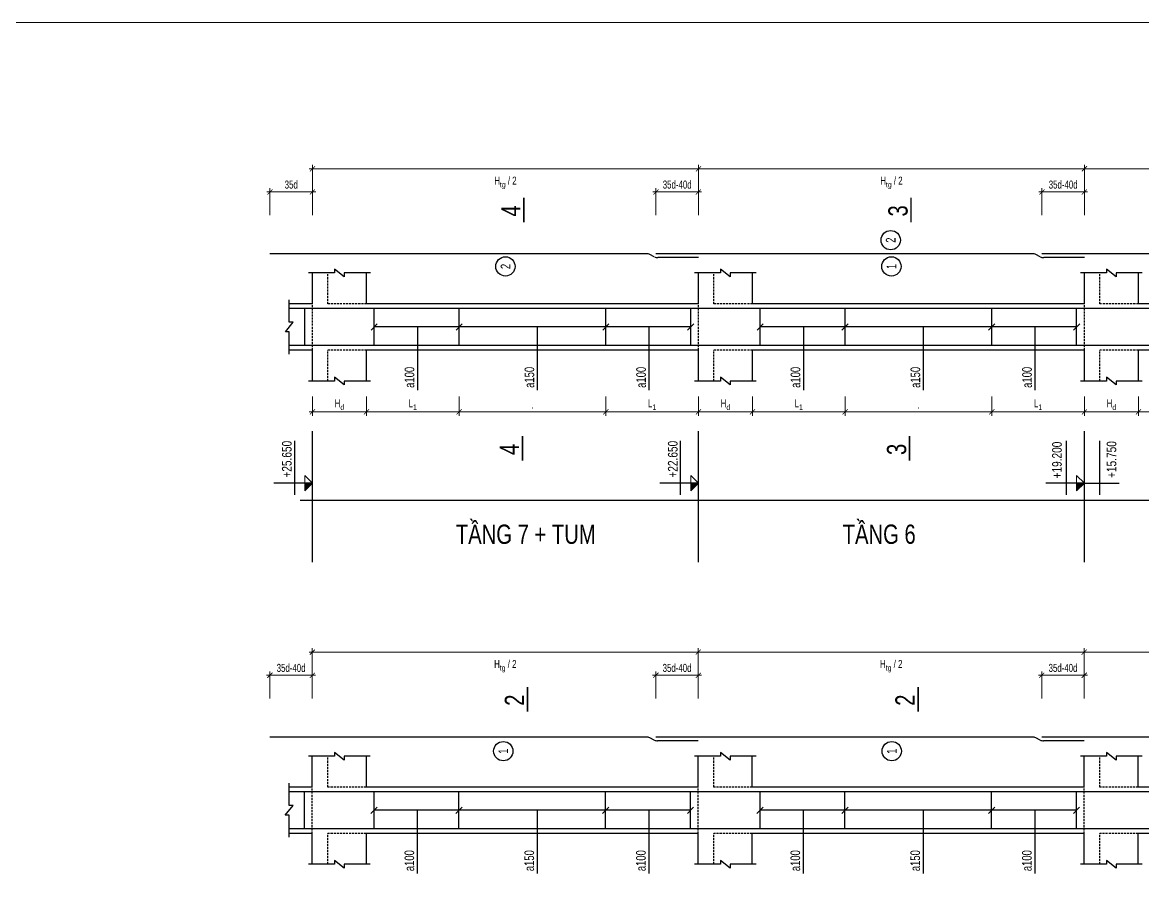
# Model space of a CAD drawing. Extents: x -165145 to 691808, y -202842 to 311040.
# Drawn here: x 648149 to 656856, y 178795 to 185438 of the extents above; entities that cross this region are included whole.
import ezdxf
from ezdxf.enums import TextEntityAlignment as Align

# ---------------------------------------------------------------- set-up
doc = ezdxf.new("R2010")
doc.units = 0
doc.header["$LTSCALE"] = 10
doc.header["$MEASUREMENT"] = 0
doc.linetypes.add('HIDDEN', pattern=[2.3807, 1.587, -0.7937])
doc.layers.get('0').update_dxf_attribs({"linetype": 'CONTINUOUS'})
doc.layers.get('Defpoints').update_dxf_attribs({"color": 5, "linetype": 'CONTINUOUS'})
for name, color, linetype in [('CHI', 1, 'CONTINUOUS'), ('HATCH', 179, 'CONTINUOUS'), ('KC_CHI', 1, 'CONTINUOUS'), ('KC_TEXT', 2, 'CONTINUOUS'), ('KCS_TEXT', 2, 'CONTINUOUS')]:
    doc.layers.add(name, color=color, linetype=linetype)
for name, color, linetype, lineweight in [('DIM', 8, 'CONTINUOUS', 13), ('GE_KC_NETKHUAT', 9, 'HIDDEN', 20), ('KHUNG', 9, 'CONTINUOUS', 13)]:
    doc.layers.add(name, color=color, linetype=linetype, lineweight=lineweight)
doc.styles.add('KC_BIGTEXT', font='arial.ttf', dxfattribs={"width": 0.7})
doc.styles.add('KC_SMTEXT', font='arial.ttf', dxfattribs={"width": 0.7})
doc.dimstyles.new('KC_DIM25', dxfattribs={"dimtxt": 62.5, "dimasz": 40, "dimexe": 30, "dimexo": 0, "dimgap": 25, "dimtad": 1, "dimdec": 0, "dimzin": 13, "dimdsep": 46, "dimtxsty": 'KC_SMTEXT', "dimblk": 'ARCHTICK', "dimcen": 0, "dimdle": 25, "dimclrd": 1, "dimclre": 1, "dimclrt": 2, "dimadec": 0, "dimazin": 0, "dimtfac": 1, "dimtdec": 0, "dimtix": 1, "dimtmove": 2, "dimatfit": 3, "dimfxl": 1, "dimtolj": 1, "dimtzin": 13, "dimarcsym": 0})

# ---------------------------------------------------------------- blocks, each defined once
blk = doc.blocks.new('_ArchTick')
at = {"color": 0, "linetype": 'ByBlock', "const_width": 0.15}
blk.add_lwpolyline([(-0.5, -0.5), (0.5, 0.5)], dxfattribs=at)
blk = doc.blocks.new('*D621')
at = {"layer": 'Defpoints', "color": 0, "transparency": 16777216}
for p in [(1429569.8, -214576.7), (1429989.8, -214576.7), (1429569.8, -214696.7)]:
    blk.add_point(p, dxfattribs=at)
at = {"layer": 'KC_CHI', "color": 1, "lineweight": -2, "transparency": 16777216}
for p, q in [((1429569.8, -214576.7), (1429569.8, -214726.7)), ((1429989.8, -214576.7), (1429989.8, -214726.7)), ((1430014.8, -214696.7), (1429544.8, -214696.7))]:
    blk.add_line(p, q, dxfattribs=at)
at = {"layer": 'KC_CHI', "color": 1, "lineweight": -2, "transparency": 16777216, "xscale": 40, "yscale": 40, "zscale": 40, "rotation": 180}
blk.add_blockref('_ArchTick', (1429569.8, -214696.7), dxfattribs=at)
at = {"layer": 'KC_CHI', "color": 1, "lineweight": -2, "transparency": 16777216, "xscale": 40, "yscale": 40, "zscale": 40}
blk.add_blockref('_ArchTick', (1429989.8, -214696.7), dxfattribs=at)
at = {"layer": 'KC_CHI', "color": 2, "transparency": 16777216, "insert": (1429779.8, -214640.4), "char_height": 62.5, "attachment_point": 5, "style": 'KC_SMTEXT'}
blk.add_mtext('\\A1;H{\\H0.7x;\\S^ d;}', dxfattribs=at)
blk = doc.blocks.new('*D622')
at = {"layer": 'Defpoints', "color": 0, "transparency": 16777216}
for p in [(1429989.8, -214576.7), (1430709.8, -214576.7), (1430709.8, -214696.7)]:
    blk.add_point(p, dxfattribs=at)
at = {"layer": 'KC_CHI', "color": 1, "lineweight": -2, "transparency": 16777216}
for p, q in [((1429989.8, -214576.7), (1429989.8, -214726.7)), ((1430709.8, -214576.7), (1430709.8, -214726.7)), ((1429964.8, -214696.7), (1430734.8, -214696.7))]:
    blk.add_line(p, q, dxfattribs=at)
at = {"layer": 'KC_CHI', "color": 1, "lineweight": -2, "transparency": 16777216, "xscale": 40, "yscale": 40, "zscale": 40, "rotation": 180}
blk.add_blockref('_ArchTick', (1429989.8, -214696.7), dxfattribs=at)
at = {"layer": 'KC_CHI', "color": 1, "lineweight": -2, "transparency": 16777216, "xscale": 40, "yscale": 40, "zscale": 40}
blk.add_blockref('_ArchTick', (1430709.8, -214696.7), dxfattribs=at)
at = {"layer": 'KC_CHI', "color": 2, "transparency": 16777216, "insert": (1430349.8, -214640.4), "char_height": 62.5, "attachment_point": 5, "style": 'KC_SMTEXT'}
blk.add_mtext('\\A1;L{\\H0.7x;\\S^ 1;}', dxfattribs=at)
blk = doc.blocks.new('*D581')
at = {"layer": 'Defpoints', "color": 0, "transparency": 16777216}
for p in [(1429569.8, -212806.7), (1429569.8, -213166.7), (1432569.8, -213166.7)]:
    blk.add_point(p, dxfattribs=at)
at = {"layer": 'KC_CHI', "color": 1, "lineweight": -2, "transparency": 16777216}
for p, q in [((1429569.8, -213166.7), (1429569.8, -212776.7)), ((1432569.8, -213166.7), (1432569.8, -212776.7)), ((1432594.8, -212806.7), (1429544.8, -212806.7))]:
    blk.add_line(p, q, dxfattribs=at)
at = {"layer": 'KC_CHI', "color": 1, "lineweight": -2, "transparency": 16777216, "xscale": 40, "yscale": 40, "zscale": 40, "rotation": 180}
blk.add_blockref('_ArchTick', (1429569.8, -212806.7), dxfattribs=at)
at = {"layer": 'KC_CHI', "color": 1, "lineweight": -2, "transparency": 16777216, "xscale": 40, "yscale": 40, "zscale": 40}
blk.add_blockref('_ArchTick', (1432569.8, -212806.7), dxfattribs=at)
at = {"layer": 'KC_CHI', "color": 2, "transparency": 16777216, "insert": (1431069.8, -212909.4), "char_height": 62.5, "attachment_point": 5, "style": 'KC_SMTEXT'}
blk.add_mtext('\\A1;H{\\H0.7x;\\S^ tg;} / 2', dxfattribs=at)
blk = doc.blocks.new('*D582')
at = {"layer": 'Defpoints', "color": 0, "transparency": 16777216}
for p in [(1426569.8, -214576.7), (1426989.8, -214576.7), (1426569.8, -214696.7)]:
    blk.add_point(p, dxfattribs=at)
at = {"layer": 'KC_CHI', "color": 1, "lineweight": -2, "transparency": 16777216}
for p, q in [((1426569.8, -214576.7), (1426569.8, -214726.7)), ((1426989.8, -214576.7), (1426989.8, -214726.7)), ((1427014.8, -214696.7), (1426544.8, -214696.7))]:
    blk.add_line(p, q, dxfattribs=at)
at = {"layer": 'KC_CHI', "color": 1, "lineweight": -2, "transparency": 16777216, "xscale": 40, "yscale": 40, "zscale": 40, "rotation": 180}
blk.add_blockref('_ArchTick', (1426569.8, -214696.7), dxfattribs=at)
at = {"layer": 'KC_CHI', "color": 1, "lineweight": -2, "transparency": 16777216, "xscale": 40, "yscale": 40, "zscale": 40}
blk.add_blockref('_ArchTick', (1426989.8, -214696.7), dxfattribs=at)
at = {"layer": 'KC_CHI', "color": 2, "transparency": 16777216, "insert": (1426779.8, -214640.4), "char_height": 62.5, "attachment_point": 5, "style": 'KC_SMTEXT'}
blk.add_mtext('\\A1;H{\\H0.7x;\\S^ d;}', dxfattribs=at)
blk = doc.blocks.new('*D583')
at = {"layer": 'Defpoints', "color": 0, "transparency": 16777216}
for p in [(1426989.8, -214576.7), (1427709.8, -214576.7), (1427709.8, -214696.7)]:
    blk.add_point(p, dxfattribs=at)
at = {"layer": 'KC_CHI', "color": 1, "lineweight": -2, "transparency": 16777216}
for p, q in [((1426989.8, -214576.7), (1426989.8, -214726.7)), ((1427709.8, -214576.7), (1427709.8, -214726.7)), ((1426964.8, -214696.7), (1427734.8, -214696.7))]:
    blk.add_line(p, q, dxfattribs=at)
at = {"layer": 'KC_CHI', "color": 1, "lineweight": -2, "transparency": 16777216, "xscale": 40, "yscale": 40, "zscale": 40, "rotation": 180}
blk.add_blockref('_ArchTick', (1426989.8, -214696.7), dxfattribs=at)
at = {"layer": 'KC_CHI', "color": 1, "lineweight": -2, "transparency": 16777216, "xscale": 40, "yscale": 40, "zscale": 40}
blk.add_blockref('_ArchTick', (1427709.8, -214696.7), dxfattribs=at)
at = {"layer": 'KC_CHI', "color": 2, "transparency": 16777216, "insert": (1427349.8, -214640.4), "char_height": 62.5, "attachment_point": 5, "style": 'KC_SMTEXT'}
blk.add_mtext('\\A1;L{\\H0.7x;\\S^ 1;}', dxfattribs=at)
blk = doc.blocks.new('*D584')
at = {"layer": 'Defpoints', "color": 0, "transparency": 16777216}
for p in [(1427709.8, -214576.7), (1428849.8, -214576.7), (1428849.8, -214696.7)]:
    blk.add_point(p, dxfattribs=at)
at = {"layer": 'KC_CHI', "color": 1, "lineweight": -2, "transparency": 16777216}
for p, q in [((1427709.8, -214576.7), (1427709.8, -214726.7)), ((1428849.8, -214576.7), (1428849.8, -214726.7)), ((1427684.8, -214696.7), (1428874.8, -214696.7))]:
    blk.add_line(p, q, dxfattribs=at)
at = {"layer": 'KC_CHI', "color": 1, "lineweight": -2, "transparency": 16777216, "xscale": 40, "yscale": 40, "zscale": 40, "rotation": 180}
blk.add_blockref('_ArchTick', (1427709.8, -214696.7), dxfattribs=at)
at = {"layer": 'KC_CHI', "color": 1, "lineweight": -2, "transparency": 16777216, "xscale": 40, "yscale": 40, "zscale": 40}
blk.add_blockref('_ArchTick', (1428849.8, -214696.7), dxfattribs=at)
at = {"layer": 'KC_CHI', "color": 2, "transparency": 16777216, "insert": (1428279.8, -214640.4), "char_height": 62.5, "attachment_point": 5, "style": 'KC_SMTEXT'}
blk.add_mtext('\\A1;.', dxfattribs=at)
blk = doc.blocks.new('*D585')
at = {"layer": 'Defpoints', "color": 0, "transparency": 16777216}
for p in [(1428849.8, -214576.7), (1429569.8, -214576.7), (1429569.8, -214696.7)]:
    blk.add_point(p, dxfattribs=at)
at = {"layer": 'KC_CHI', "color": 1, "lineweight": -2, "transparency": 16777216}
for p, q in [((1428849.8, -214576.7), (1428849.8, -214726.7)), ((1429569.8, -214576.7), (1429569.8, -214726.7)), ((1428824.8, -214696.7), (1429594.8, -214696.7))]:
    blk.add_line(p, q, dxfattribs=at)
at = {"layer": 'KC_CHI', "color": 1, "lineweight": -2, "transparency": 16777216, "xscale": 40, "yscale": 40, "zscale": 40, "rotation": 180}
blk.add_blockref('_ArchTick', (1428849.8, -214696.7), dxfattribs=at)
at = {"layer": 'KC_CHI', "color": 1, "lineweight": -2, "transparency": 16777216, "xscale": 40, "yscale": 40, "zscale": 40}
blk.add_blockref('_ArchTick', (1429569.8, -214696.7), dxfattribs=at)
at = {"layer": 'KC_CHI', "color": 2, "transparency": 16777216, "insert": (1429209.8, -214640.4), "char_height": 62.5, "attachment_point": 5, "style": 'KC_SMTEXT'}
blk.add_mtext('\\A1;L{\\H0.7x;\\S^ 1;}', dxfattribs=at)
blk = doc.blocks.new('*D586')
at = {"layer": 'Defpoints', "color": 0, "transparency": 16777216}
for p in [(1429239.8, -212986.7), (1429239.8, -213166.7), (1429569.8, -213166.7)]:
    blk.add_point(p, dxfattribs=at)
at = {"layer": 'KC_CHI', "color": 1, "lineweight": -2, "transparency": 16777216}
for p, q in [((1429239.8, -213166.7), (1429239.8, -212956.7)), ((1429569.8, -213166.7), (1429569.8, -212956.7)), ((1429594.8, -212986.7), (1429214.8, -212986.7))]:
    blk.add_line(p, q, dxfattribs=at)
at = {"layer": 'KC_CHI', "color": 1, "lineweight": -2, "transparency": 16777216, "xscale": 40, "yscale": 40, "zscale": 40, "rotation": 180}
blk.add_blockref('_ArchTick', (1429239.8, -212986.7), dxfattribs=at)
at = {"layer": 'KC_CHI', "color": 1, "lineweight": -2, "transparency": 16777216, "xscale": 40, "yscale": 40, "zscale": 40}
blk.add_blockref('_ArchTick', (1429569.8, -212986.7), dxfattribs=at)
at = {"layer": 'KC_CHI', "color": 2, "transparency": 16777216, "insert": (1429404.8, -212929.7), "char_height": 62.5, "attachment_point": 5, "style": 'KC_SMTEXT'}
blk.add_mtext('\\A1;35d-40d', dxfattribs=at)
blk = doc.blocks.new('*D587')
at = {"layer": 'Defpoints', "color": 0, "transparency": 16777216}
for p in [(1426569.8, -212806.7), (1426569.8, -213166.7), (1429569.8, -213166.7)]:
    blk.add_point(p, dxfattribs=at)
at = {"layer": 'KC_CHI', "color": 1, "lineweight": -2, "transparency": 16777216}
for p, q in [((1426569.8, -213166.7), (1426569.8, -212776.7)), ((1429569.8, -213166.7), (1429569.8, -212776.7)), ((1429594.8, -212806.7), (1426544.8, -212806.7))]:
    blk.add_line(p, q, dxfattribs=at)
at = {"layer": 'KC_CHI', "color": 1, "lineweight": -2, "transparency": 16777216, "xscale": 40, "yscale": 40, "zscale": 40, "rotation": 180}
blk.add_blockref('_ArchTick', (1426569.8, -212806.7), dxfattribs=at)
at = {"layer": 'KC_CHI', "color": 1, "lineweight": -2, "transparency": 16777216, "xscale": 40, "yscale": 40, "zscale": 40}
blk.add_blockref('_ArchTick', (1429569.8, -212806.7), dxfattribs=at)
at = {"layer": 'KC_CHI', "color": 2, "transparency": 16777216, "insert": (1428069.8, -212909.4), "char_height": 62.5, "attachment_point": 5, "style": 'KC_SMTEXT'}
blk.add_mtext('\\A1;H{\\H0.7x;\\S^ tg;} / 2', dxfattribs=at)
blk = doc.blocks.new('*D588')
at = {"layer": 'Defpoints', "color": 0, "transparency": 16777216}
for p in [(1423569.8, -214576.7), (1423989.8, -214576.7), (1423569.8, -214696.7)]:
    blk.add_point(p, dxfattribs=at)
at = {"layer": 'KC_CHI', "color": 1, "lineweight": -2, "transparency": 16777216}
for p, q in [((1423569.8, -214576.7), (1423569.8, -214726.7)), ((1423989.8, -214576.7), (1423989.8, -214726.7)), ((1424014.8, -214696.7), (1423544.8, -214696.7))]:
    blk.add_line(p, q, dxfattribs=at)
at = {"layer": 'KC_CHI', "color": 1, "lineweight": -2, "transparency": 16777216, "xscale": 40, "yscale": 40, "zscale": 40, "rotation": 180}
blk.add_blockref('_ArchTick', (1423569.8, -214696.7), dxfattribs=at)
at = {"layer": 'KC_CHI', "color": 1, "lineweight": -2, "transparency": 16777216, "xscale": 40, "yscale": 40, "zscale": 40}
blk.add_blockref('_ArchTick', (1423989.8, -214696.7), dxfattribs=at)
at = {"layer": 'KC_CHI', "color": 2, "transparency": 16777216, "insert": (1423779.8, -214640.4), "char_height": 62.5, "attachment_point": 5, "style": 'KC_SMTEXT'}
blk.add_mtext('\\A1;H{\\H0.7x;\\S^ d;}', dxfattribs=at)
blk = doc.blocks.new('*D589')
at = {"layer": 'Defpoints', "color": 0, "transparency": 16777216}
for p in [(1423989.8, -214576.7), (1424709.8, -214576.7), (1424709.8, -214696.7)]:
    blk.add_point(p, dxfattribs=at)
at = {"layer": 'KC_CHI', "color": 1, "lineweight": -2, "transparency": 16777216}
for p, q in [((1423989.8, -214576.7), (1423989.8, -214726.7)), ((1424709.8, -214576.7), (1424709.8, -214726.7)), ((1423964.8, -214696.7), (1424734.8, -214696.7))]:
    blk.add_line(p, q, dxfattribs=at)
at = {"layer": 'KC_CHI', "color": 1, "lineweight": -2, "transparency": 16777216, "xscale": 40, "yscale": 40, "zscale": 40, "rotation": 180}
blk.add_blockref('_ArchTick', (1423989.8, -214696.7), dxfattribs=at)
at = {"layer": 'KC_CHI', "color": 1, "lineweight": -2, "transparency": 16777216, "xscale": 40, "yscale": 40, "zscale": 40}
blk.add_blockref('_ArchTick', (1424709.8, -214696.7), dxfattribs=at)
at = {"layer": 'KC_CHI', "color": 2, "transparency": 16777216, "insert": (1424349.8, -214640.4), "char_height": 62.5, "attachment_point": 5, "style": 'KC_SMTEXT'}
blk.add_mtext('\\A1;L{\\H0.7x;\\S^ 1;}', dxfattribs=at)
blk = doc.blocks.new('*D590')
at = {"layer": 'Defpoints', "color": 0, "transparency": 16777216}
for p in [(1424709.8, -214576.7), (1425849.8, -214576.7), (1425849.8, -214696.7)]:
    blk.add_point(p, dxfattribs=at)
at = {"layer": 'KC_CHI', "color": 1, "lineweight": -2, "transparency": 16777216}
for p, q in [((1424709.8, -214576.7), (1424709.8, -214726.7)), ((1425849.8, -214576.7), (1425849.8, -214726.7)), ((1424684.8, -214696.7), (1425874.8, -214696.7))]:
    blk.add_line(p, q, dxfattribs=at)
at = {"layer": 'KC_CHI', "color": 1, "lineweight": -2, "transparency": 16777216, "xscale": 40, "yscale": 40, "zscale": 40, "rotation": 180}
blk.add_blockref('_ArchTick', (1424709.8, -214696.7), dxfattribs=at)
at = {"layer": 'KC_CHI', "color": 1, "lineweight": -2, "transparency": 16777216, "xscale": 40, "yscale": 40, "zscale": 40}
blk.add_blockref('_ArchTick', (1425849.8, -214696.7), dxfattribs=at)
at = {"layer": 'KC_CHI', "color": 2, "transparency": 16777216, "insert": (1425279.8, -214640.4), "char_height": 62.5, "attachment_point": 5, "style": 'KC_SMTEXT'}
blk.add_mtext('\\A1;.', dxfattribs=at)
blk = doc.blocks.new('*D591')
at = {"layer": 'Defpoints', "color": 0, "transparency": 16777216}
for p in [(1425849.8, -214576.7), (1426569.8, -214576.7), (1426569.8, -214696.7)]:
    blk.add_point(p, dxfattribs=at)
at = {"layer": 'KC_CHI', "color": 1, "lineweight": -2, "transparency": 16777216}
for p, q in [((1425849.8, -214576.7), (1425849.8, -214726.7)), ((1426569.8, -214576.7), (1426569.8, -214726.7)), ((1425824.8, -214696.7), (1426594.8, -214696.7))]:
    blk.add_line(p, q, dxfattribs=at)
at = {"layer": 'KC_CHI', "color": 1, "lineweight": -2, "transparency": 16777216, "xscale": 40, "yscale": 40, "zscale": 40, "rotation": 180}
blk.add_blockref('_ArchTick', (1425849.8, -214696.7), dxfattribs=at)
at = {"layer": 'KC_CHI', "color": 1, "lineweight": -2, "transparency": 16777216, "xscale": 40, "yscale": 40, "zscale": 40}
blk.add_blockref('_ArchTick', (1426569.8, -214696.7), dxfattribs=at)
at = {"layer": 'KC_CHI', "color": 2, "transparency": 16777216, "insert": (1426209.8, -214640.4), "char_height": 62.5, "attachment_point": 5, "style": 'KC_SMTEXT'}
blk.add_mtext('\\A1;L{\\H0.7x;\\S^ 1;}', dxfattribs=at)
blk = doc.blocks.new('*D627')
at = {"layer": 'Defpoints', "color": 0, "transparency": 16777216}
for p in [(1426239.8, -212986.7), (1426239.8, -213166.7), (1426569.8, -213166.7)]:
    blk.add_point(p, dxfattribs=at)
at = {"layer": 'KC_CHI', "color": 1, "lineweight": -2, "transparency": 16777216}
for p, q in [((1426239.8, -213166.7), (1426239.8, -212956.7)), ((1426569.8, -213166.7), (1426569.8, -212956.7)), ((1426594.8, -212986.7), (1426214.8, -212986.7))]:
    blk.add_line(p, q, dxfattribs=at)
at = {"layer": 'KC_CHI', "color": 1, "lineweight": -2, "transparency": 16777216, "xscale": 40, "yscale": 40, "zscale": 40, "rotation": 180}
blk.add_blockref('_ArchTick', (1426239.8, -212986.7), dxfattribs=at)
at = {"layer": 'KC_CHI', "color": 1, "lineweight": -2, "transparency": 16777216, "xscale": 40, "yscale": 40, "zscale": 40}
blk.add_blockref('_ArchTick', (1426569.8, -212986.7), dxfattribs=at)
at = {"layer": 'KC_CHI', "color": 2, "transparency": 16777216, "insert": (1426404.8, -212929.7), "char_height": 62.5, "attachment_point": 5, "style": 'KC_SMTEXT'}
blk.add_mtext('\\A1;35d-40d', dxfattribs=at)
blk = doc.blocks.new('*D628')
at = {"layer": 'Defpoints', "color": 0, "transparency": 16777216}
for p in [(1423569.8, -212806.7), (1423569.8, -213166.7), (1426569.8, -213166.7)]:
    blk.add_point(p, dxfattribs=at)
at = {"layer": 'KC_CHI', "color": 1, "lineweight": -2, "transparency": 16777216}
for p, q in [((1423569.8, -213166.7), (1423569.8, -212776.7)), ((1426569.8, -213166.7), (1426569.8, -212776.7)), ((1426594.8, -212806.7), (1423544.8, -212806.7))]:
    blk.add_line(p, q, dxfattribs=at)
at = {"layer": 'KC_CHI', "color": 1, "lineweight": -2, "transparency": 16777216, "xscale": 40, "yscale": 40, "zscale": 40, "rotation": 180}
blk.add_blockref('_ArchTick', (1423569.8, -212806.7), dxfattribs=at)
at = {"layer": 'KC_CHI', "color": 1, "lineweight": -2, "transparency": 16777216, "xscale": 40, "yscale": 40, "zscale": 40}
blk.add_blockref('_ArchTick', (1426569.8, -212806.7), dxfattribs=at)
at = {"layer": 'KC_CHI', "color": 2, "transparency": 16777216, "insert": (1425069.8, -212909.4), "char_height": 62.5, "attachment_point": 5, "style": 'KC_SMTEXT'}
blk.add_mtext('\\A1;H{\\H0.7x;\\S^ tg;} / 2', dxfattribs=at)
blk = doc.blocks.new('*D629')
at = {"layer": 'Defpoints', "color": 0, "transparency": 16777216}
for p in [(1423239.8, -212986.7), (1423239.8, -213166.7), (1423569.8, -213166.7)]:
    blk.add_point(p, dxfattribs=at)
at = {"layer": 'KC_CHI', "color": 1, "lineweight": -2, "transparency": 16777216}
for p, q in [((1423239.8, -213166.7), (1423239.8, -212956.7)), ((1423569.8, -213166.7), (1423569.8, -212956.7)), ((1423594.8, -212986.7), (1423214.8, -212986.7))]:
    blk.add_line(p, q, dxfattribs=at)
at = {"layer": 'KC_CHI', "color": 1, "lineweight": -2, "transparency": 16777216, "xscale": 40, "yscale": 40, "zscale": 40, "rotation": 180}
blk.add_blockref('_ArchTick', (1423239.8, -212986.7), dxfattribs=at)
at = {"layer": 'KC_CHI', "color": 1, "lineweight": -2, "transparency": 16777216, "xscale": 40, "yscale": 40, "zscale": 40}
blk.add_blockref('_ArchTick', (1423569.8, -212986.7), dxfattribs=at)
at = {"layer": 'KC_CHI', "color": 2, "transparency": 16777216, "insert": (1423404.8, -212929.7), "char_height": 62.5, "attachment_point": 5, "style": 'KC_SMTEXT'}
blk.add_mtext('\\A1;35d', dxfattribs=at)
blk = doc.blocks.new('*D635')
at = {"layer": 'Defpoints', "color": 0, "transparency": 16777216}
for p in [(1429568.8, -216565.1), (1429568.8, -216925.1), (1432568.8, -216925.1)]:
    blk.add_point(p, dxfattribs=at)
at = {"layer": 'KC_CHI', "color": 1, "lineweight": -2, "transparency": 16777216}
for p, q in [((1429568.8, -216925.1), (1429568.8, -216535.1)), ((1432568.8, -216925.1), (1432568.8, -216535.1)), ((1432593.8, -216565.1), (1429543.8, -216565.1))]:
    blk.add_line(p, q, dxfattribs=at)
at = {"layer": 'KC_CHI', "color": 1, "lineweight": -2, "transparency": 16777216, "xscale": 40, "yscale": 40, "zscale": 40, "rotation": 180}
blk.add_blockref('_ArchTick', (1429568.8, -216565.1), dxfattribs=at)
at = {"layer": 'KC_CHI', "color": 1, "lineweight": -2, "transparency": 16777216, "xscale": 40, "yscale": 40, "zscale": 40}
blk.add_blockref('_ArchTick', (1432568.8, -216565.1), dxfattribs=at)
at = {"layer": 'KC_CHI', "color": 2, "transparency": 16777216, "insert": (1431068.8, -216667.8), "char_height": 62.5, "attachment_point": 5, "style": 'KC_SMTEXT'}
blk.add_mtext('\\A1;H{\\H0.7x;\\S^ tg;} / 2', dxfattribs=at)
blk = doc.blocks.new('*D640')
at = {"layer": 'Defpoints', "color": 0, "transparency": 16777216}
for p in [(1429238.8, -216745.1), (1429238.8, -216925.1), (1429568.8, -216925.1)]:
    blk.add_point(p, dxfattribs=at)
at = {"layer": 'KC_CHI', "color": 1, "lineweight": -2, "transparency": 16777216}
for p, q in [((1429238.8, -216925.1), (1429238.8, -216715.1)), ((1429568.8, -216925.1), (1429568.8, -216715.1)), ((1429593.8, -216745.1), (1429213.8, -216745.1))]:
    blk.add_line(p, q, dxfattribs=at)
at = {"layer": 'KC_CHI', "color": 1, "lineweight": -2, "transparency": 16777216, "xscale": 40, "yscale": 40, "zscale": 40, "rotation": 180}
blk.add_blockref('_ArchTick', (1429238.8, -216745.1), dxfattribs=at)
at = {"layer": 'KC_CHI', "color": 1, "lineweight": -2, "transparency": 16777216, "xscale": 40, "yscale": 40, "zscale": 40}
blk.add_blockref('_ArchTick', (1429568.8, -216745.1), dxfattribs=at)
at = {"layer": 'KC_CHI', "color": 2, "transparency": 16777216, "insert": (1429403.8, -216688.1), "char_height": 62.5, "attachment_point": 5, "style": 'KC_SMTEXT'}
blk.add_mtext('\\A1;35d-40d', dxfattribs=at)
blk = doc.blocks.new('*D641')
at = {"layer": 'Defpoints', "color": 0, "transparency": 16777216}
for p in [(1426568.8, -216565.1), (1426568.8, -216925.1), (1429568.8, -216925.1)]:
    blk.add_point(p, dxfattribs=at)
at = {"layer": 'KC_CHI', "color": 1, "lineweight": -2, "transparency": 16777216}
for p, q in [((1426568.8, -216925.1), (1426568.8, -216535.1)), ((1429568.8, -216925.1), (1429568.8, -216535.1)), ((1429593.8, -216565.1), (1426543.8, -216565.1))]:
    blk.add_line(p, q, dxfattribs=at)
at = {"layer": 'KC_CHI', "color": 1, "lineweight": -2, "transparency": 16777216, "xscale": 40, "yscale": 40, "zscale": 40, "rotation": 180}
blk.add_blockref('_ArchTick', (1426568.8, -216565.1), dxfattribs=at)
at = {"layer": 'KC_CHI', "color": 1, "lineweight": -2, "transparency": 16777216, "xscale": 40, "yscale": 40, "zscale": 40}
blk.add_blockref('_ArchTick', (1429568.8, -216565.1), dxfattribs=at)
at = {"layer": 'KC_CHI', "color": 2, "transparency": 16777216, "insert": (1428068.8, -216667.8), "char_height": 62.5, "attachment_point": 5, "style": 'KC_SMTEXT'}
blk.add_mtext('\\A1;H{\\H0.7x;\\S^ tg;} / 2', dxfattribs=at)
blk = doc.blocks.new('*D646')
at = {"layer": 'Defpoints', "color": 0, "transparency": 16777216}
for p in [(1426238.8, -216745.1), (1426238.8, -216925.1), (1426568.8, -216925.1)]:
    blk.add_point(p, dxfattribs=at)
at = {"layer": 'KC_CHI', "color": 1, "lineweight": -2, "transparency": 16777216}
for p, q in [((1426238.8, -216925.1), (1426238.8, -216715.1)), ((1426568.8, -216925.1), (1426568.8, -216715.1)), ((1426593.8, -216745.1), (1426213.8, -216745.1))]:
    blk.add_line(p, q, dxfattribs=at)
at = {"layer": 'KC_CHI', "color": 1, "lineweight": -2, "transparency": 16777216, "xscale": 40, "yscale": 40, "zscale": 40, "rotation": 180}
blk.add_blockref('_ArchTick', (1426238.8, -216745.1), dxfattribs=at)
at = {"layer": 'KC_CHI', "color": 1, "lineweight": -2, "transparency": 16777216, "xscale": 40, "yscale": 40, "zscale": 40}
blk.add_blockref('_ArchTick', (1426568.8, -216745.1), dxfattribs=at)
at = {"layer": 'KC_CHI', "color": 2, "transparency": 16777216, "insert": (1426403.8, -216688.1), "char_height": 62.5, "attachment_point": 5, "style": 'KC_SMTEXT'}
blk.add_mtext('\\A1;35d-40d', dxfattribs=at)
blk = doc.blocks.new('*D647')
at = {"layer": 'Defpoints', "color": 0, "transparency": 16777216}
for p in [(1423568.8, -216565.1), (1423568.8, -216925.1), (1426568.8, -216925.1)]:
    blk.add_point(p, dxfattribs=at)
at = {"layer": 'KC_CHI', "color": 1, "lineweight": -2, "transparency": 16777216}
for p, q in [((1423568.8, -216925.1), (1423568.8, -216535.1)), ((1426568.8, -216925.1), (1426568.8, -216535.1)), ((1426593.8, -216565.1), (1423543.8, -216565.1))]:
    blk.add_line(p, q, dxfattribs=at)
at = {"layer": 'KC_CHI', "color": 1, "lineweight": -2, "transparency": 16777216, "xscale": 40, "yscale": 40, "zscale": 40, "rotation": 180}
blk.add_blockref('_ArchTick', (1423568.8, -216565.1), dxfattribs=at)
at = {"layer": 'KC_CHI', "color": 1, "lineweight": -2, "transparency": 16777216, "xscale": 40, "yscale": 40, "zscale": 40}
blk.add_blockref('_ArchTick', (1426568.8, -216565.1), dxfattribs=at)
at = {"layer": 'KC_CHI', "color": 2, "transparency": 16777216, "insert": (1425068.8, -216667.8), "char_height": 62.5, "attachment_point": 5, "style": 'KC_SMTEXT'}
blk.add_mtext('\\A1;H{\\H0.7x;\\S^ tg;} / 2', dxfattribs=at)
blk = doc.blocks.new('*D648')
at = {"layer": 'Defpoints', "color": 0, "transparency": 16777216}
for p in [(1423238.8, -216745.1), (1423238.8, -216925.1), (1423568.8, -216925.1)]:
    blk.add_point(p, dxfattribs=at)
at = {"layer": 'KC_CHI', "color": 1, "lineweight": -2, "transparency": 16777216}
for p, q in [((1423238.8, -216925.1), (1423238.8, -216715.1)), ((1423568.8, -216925.1), (1423568.8, -216715.1)), ((1423593.8, -216745.1), (1423213.8, -216745.1))]:
    blk.add_line(p, q, dxfattribs=at)
at = {"layer": 'KC_CHI', "color": 1, "lineweight": -2, "transparency": 16777216, "xscale": 40, "yscale": 40, "zscale": 40, "rotation": 180}
blk.add_blockref('_ArchTick', (1423238.8, -216745.1), dxfattribs=at)
at = {"layer": 'KC_CHI', "color": 1, "lineweight": -2, "transparency": 16777216, "xscale": 40, "yscale": 40, "zscale": 40}
blk.add_blockref('_ArchTick', (1423568.8, -216745.1), dxfattribs=at)
at = {"layer": 'KC_CHI', "color": 2, "transparency": 16777216, "insert": (1423403.8, -216688.1), "char_height": 62.5, "attachment_point": 5, "style": 'KC_SMTEXT'}
blk.add_mtext('\\A1;35d-40d', dxfattribs=at)
blk = doc.blocks.new('A$Ccffc6bf1')
at = {"layer": 'HATCH'}
for points in [[(77335.5, 27856.3), (77395.5, 27916.3), (77335.5, 27916.3)], [(80335.5, 27856.3), (80395.5, 27916.3), (80335.5, 27916.3)], [(83335.5, 27856.3), (83395.5, 27916.3), (83335.5, 27916.3)]]:
    blk.add_hatch(color=256, dxfattribs=at).paths.add_polyline_path(points)
at = {"layer": 'CHI'}
for p, q in [((77395.5, 27916.3), (77335.5, 27976.3)), ((80395.5, 27916.3), (80335.5, 27976.3)), ((83395.5, 27916.3), (83335.5, 27976.3)), ((77395.5, 27916.3), (77335.5, 27856.3)), ((80395.5, 27916.3), (80335.5, 27856.3)), ((83395.5, 27916.3), (83335.5, 27856.3))]:
    blk.add_line(p, q, dxfattribs=at)
at = {"layer": 'DIM'}
for p, q in [((77335.5, 27856.3), (77335.5, 27976.3)), ((80335.5, 27856.3), (80335.5, 27976.3)), ((80395.5, 27811.3), (80395.5, 28021.3)), ((83335.5, 27856.3), (83335.5, 27976.3)), ((83395.5, 27811.3), (83395.5, 28021.3)), ((77395.5, 27916.3), (77335.5, 27916.3)), ((80395.5, 27916.3), (80335.5, 27916.3)), ((83395.5, 27916.3), (83335.5, 27916.3))]:
    blk.add_line(p, q, dxfattribs=at)
at = {"layer": 'KC_CHI', "color": 4}
for p, q in [((77395.5, 29701.3), (77065.5, 29701.3)), ((79991.3, 29701.3), (77395.5, 29701.3)), ((80052.8, 29677.6), (80018.2, 29695)), ((80395.5, 29701.3), (80065.5, 29701.3)), ((82991.3, 29701.3), (80395.5, 29701.3)), ((83052.8, 29677.6), (83018.2, 29695)), ((83395.5, 29701.3), (83065.5, 29701.3)), ((85991.3, 29701.3), (83395.5, 29701.3)), ((80395.5, 29671.3), (80079.7, 29671.3)), ((83395.5, 29671.3), (83079.7, 29671.3)), ((77395.5, 29275.3), (77215.5, 29275.3)), ((77335.5, 28987.3), (77335.5, 29275.3)), ((80395.5, 29275.3), (77395.5, 29275.3)), ((77875.5, 28987.3), (77875.5, 29275.3)), ((78535.5, 28987.3), (78535.5, 29275.3)), ((79675.5, 28987.3), (79675.5, 29275.3)), ((80335.5, 28987.3), (80335.5, 29275.3)), ((83395.5, 29275.3), (80395.5, 29275.3)), ((80875.5, 28987.3), (80875.5, 29275.3)), ((81535.5, 28987.3), (81535.5, 29275.3)), ((82675.5, 28987.3), (82675.5, 29275.3)), ((83335.5, 28987.3), (83335.5, 29275.3)), ((86395.5, 29275.3), (83395.5, 29275.3)), ((77395.5, 28987.3), (77215.5, 28987.3)), ((80395.5, 28987.3), (77395.5, 28987.3)), ((83395.5, 28987.3), (80395.5, 28987.3)), ((86395.5, 28987.3), (83395.5, 28987.3)), ((77394.5, 25942.9), (77064.5, 25942.9)), ((79990.3, 25942.9), (77394.5, 25942.9)), ((80051.8, 25919.2), (80017.2, 25936.6)), ((80394.5, 25942.9), (80064.5, 25942.9)), ((80394.5, 25912.9), (80078.7, 25912.9)), ((82990.3, 25942.9), (80394.5, 25942.9)), ((83051.8, 25919.2), (83017.2, 25936.6)), ((83394.5, 25942.9), (83064.5, 25942.9)), ((83394.5, 25912.9), (83078.7, 25912.9)), ((85990.3, 25942.9), (83394.5, 25942.9)), ((77394.5, 25516.9), (77214.5, 25516.9)), ((77334.5, 25228.9), (77334.5, 25516.9)), ((80394.5, 25516.9), (77394.5, 25516.9)), ((77874.5, 25228.9), (77874.5, 25516.9)), ((78534.5, 25228.9), (78534.5, 25516.9)), ((79674.5, 25228.9), (79674.5, 25516.9)), ((80334.5, 25228.9), (80334.5, 25516.9)), ((83394.5, 25516.9), (80394.5, 25516.9)), ((80874.5, 25228.9), (80874.5, 25516.9)), ((81534.5, 25228.9), (81534.5, 25516.9)), ((82674.5, 25228.9), (82674.5, 25516.9)), ((83334.5, 25228.9), (83334.5, 25516.9)), ((86394.5, 25516.9), (83394.5, 25516.9)), ((77394.5, 25228.9), (77214.5, 25228.9)), ((80394.5, 25228.9), (77394.5, 25228.9)), ((83394.5, 25228.9), (80394.5, 25228.9)), ((86394.5, 25228.9), (83394.5, 25228.9))]:
    blk.add_line(p, q, dxfattribs=at)
at = {"layer": 'KC_CHI', "color": 3}
for p, q in [((77395.5, 29311.3), (77395.5, 29551.3)), ((77815.5, 29311.3), (77815.5, 29551.3)), ((80395.5, 29311.3), (80395.5, 29551.3)), ((80815.5, 29311.3), (80815.5, 29551.3)), ((83395.5, 29311.3), (83395.5, 29551.3)), ((83815.5, 29311.3), (83815.5, 29551.3)), ((77395.5, 29311.3), (77215.5, 29311.3)), ((80395.5, 29311.3), (77815.5, 29311.3)), ((83395.5, 29311.3), (80815.5, 29311.3)), ((86395.5, 29311.3), (83815.5, 29311.3)), ((77851.5, 29107.3), (77899.5, 29155.3)), ((78511.5, 29107.3), (78559.5, 29155.3)), ((79651.5, 29107.3), (79699.5, 29155.3)), ((80311.5, 29107.3), (80359.5, 29155.3)), ((80851.5, 29107.3), (80899.5, 29155.3)), ((81511.5, 29107.3), (81559.5, 29155.3)), ((82651.5, 29107.3), (82699.5, 29155.3)), ((83311.5, 29107.3), (83359.5, 29155.3)), ((77395.5, 28951.3), (77215.5, 28951.3)), ((77395.5, 28711.3), (77395.5, 28951.3)), ((77815.5, 28711.3), (77815.5, 28951.3)), ((80395.5, 28951.3), (77815.5, 28951.3)), ((80395.5, 28711.3), (80395.5, 28951.3)), ((80815.5, 28711.3), (80815.5, 28951.3)), ((83395.5, 28951.3), (80815.5, 28951.3)), ((83395.5, 28711.3), (83395.5, 28951.3)), ((83815.5, 28711.3), (83815.5, 28951.3)), ((86395.5, 28951.3), (83815.5, 28951.3)), ((77394.5, 25552.9), (77394.5, 25792.9)), ((77814.5, 25552.9), (77814.5, 25792.9)), ((80394.5, 25552.9), (80394.5, 25792.9)), ((80814.5, 25552.9), (80814.5, 25792.9)), ((83394.5, 25552.9), (83394.5, 25792.9)), ((83814.5, 25552.9), (83814.5, 25792.9)), ((77394.5, 25552.9), (77214.5, 25552.9)), ((80394.5, 25552.9), (77814.5, 25552.9)), ((83394.5, 25552.9), (80814.5, 25552.9)), ((86394.5, 25552.9), (83814.5, 25552.9)), ((77850.5, 25348.9), (77898.5, 25396.9)), ((78510.5, 25348.9), (78558.5, 25396.9)), ((79650.5, 25348.9), (79698.5, 25396.9)), ((80310.5, 25348.9), (80358.5, 25396.9)), ((80850.5, 25348.9), (80898.5, 25396.9)), ((81510.5, 25348.9), (81558.5, 25396.9)), ((82650.5, 25348.9), (82698.5, 25396.9)), ((83310.5, 25348.9), (83358.5, 25396.9)), ((77394.5, 25192.9), (77214.5, 25192.9)), ((77394.5, 24952.9), (77394.5, 25192.9)), ((77814.5, 24952.9), (77814.5, 25192.9)), ((80394.5, 25192.9), (77814.5, 25192.9)), ((80394.5, 24952.9), (80394.5, 25192.9)), ((80814.5, 24952.9), (80814.5, 25192.9)), ((83394.5, 25192.9), (80814.5, 25192.9)), ((83394.5, 24952.9), (83394.5, 25192.9)), ((83814.5, 24952.9), (83814.5, 25192.9)), ((86394.5, 25192.9), (83814.5, 25192.9))]:
    blk.add_line(p, q, dxfattribs=at)
at = {"layer": 'KC_CHI', "color": 8, "linetype": 'HIDDEN'}
for p, q in [((77515.5, 29311.3), (77515.5, 29551.3)), ((80515.5, 29311.3), (80515.5, 29551.3)), ((83515.5, 29311.3), (83515.5, 29551.3)), ((77395.5, 28951.3), (77395.5, 29311.3)), ((77815.5, 29311.3), (77515.5, 29311.3)), ((80395.5, 28951.3), (80395.5, 29311.3)), ((80815.5, 29311.3), (80515.5, 29311.3)), ((83395.5, 28951.3), (83395.5, 29311.3)), ((83815.5, 29311.3), (83515.5, 29311.3)), ((77515.5, 28711.3), (77515.5, 28951.3)), ((77815.5, 28951.3), (77515.5, 28951.3)), ((80515.5, 28711.3), (80515.5, 28951.3)), ((80815.5, 28951.3), (80515.5, 28951.3)), ((83515.5, 28711.3), (83515.5, 28951.3)), ((83815.5, 28951.3), (83515.5, 28951.3)), ((77514.5, 25552.9), (77514.5, 25792.9)), ((80514.5, 25552.9), (80514.5, 25792.9)), ((83514.5, 25552.9), (83514.5, 25792.9)), ((77394.5, 25192.9), (77394.5, 25552.9)), ((77814.5, 25552.9), (77514.5, 25552.9)), ((80394.5, 25192.9), (80394.5, 25552.9)), ((80814.5, 25552.9), (80514.5, 25552.9)), ((83394.5, 25192.9), (83394.5, 25552.9)), ((83814.5, 25552.9), (83514.5, 25552.9)), ((77514.5, 24952.9), (77514.5, 25192.9)), ((77814.5, 25192.9), (77514.5, 25192.9)), ((80514.5, 24952.9), (80514.5, 25192.9)), ((80814.5, 25192.9), (80514.5, 25192.9)), ((83514.5, 24952.9), (83514.5, 25192.9)), ((83814.5, 25192.9), (83514.5, 25192.9))]:
    blk.add_line(p, q, dxfattribs=at)
at = {"layer": 'KC_CHI'}
for p, q in [((80335.5, 29131.3), (77875.5, 29131.3)), ((78211, 29131.3), (78211, 28640.2)), ((79143.1, 29131.3), (79143.1, 28640.2)), ((80011, 29131.3), (80011, 28640.2)), ((83335.5, 29131.3), (80875.5, 29131.3)), ((81211, 29131.3), (81211, 28640.2)), ((82143.1, 29131.3), (82143.1, 28640.2)), ((83011, 29131.3), (83011, 28640.2)), ((80334.5, 25372.9), (77874.5, 25372.9)), ((78210, 25372.9), (78210, 24881.8)), ((79142.1, 25372.9), (79142.1, 24881.8)), ((80010, 25372.9), (80010, 24881.8)), ((83334.5, 25372.9), (80874.5, 25372.9)), ((81210, 25372.9), (81210, 24881.8)), ((82142.1, 25372.9), (82142.1, 24881.8)), ((83010, 25372.9), (83010, 24881.8))]:
    blk.add_line(p, q, dxfattribs=at)
at = {"layer": 'KC_CHI', "color": 2, "ltscale": 0.05}
for p, q in [((77395.5, 27301.3), (77395.5, 28321.3)), ((80395.5, 27301.3), (80395.5, 28321.3)), ((83395.5, 27301.3), (83395.5, 28321.3)), ((86395.5, 27781.3), (77298.9, 27781.3))]:
    blk.add_line(p, q, dxfattribs=at)
at = {"layer": 'KC_CHI', "ltscale": 0.05}
for p, q in [((77257.5, 27826.3), (77257.5, 28246.3)), ((80257.5, 27826.3), (80257.5, 28246.3)), ((83257.5, 27826.3), (83257.5, 28246.3)), ((83515.5, 27826.3), (83515.5, 28246.3)), ((77395.5, 27916.3), (77095.5, 27916.3)), ((80395.5, 27916.3), (80095.5, 27916.3)), ((83395.5, 27916.3), (83095.5, 27916.3)), ((83395.5, 27916.3), (83665.5, 27916.3))]:
    blk.add_line(p, q, dxfattribs=at)
at = {"layer": 'KC_CHI'}
for points in [[(77845.5, 29551.3), (77643, 29551.3), (77643, 29521.3), (77568, 29581.3), (77568, 29551.3), (77365.5, 29551.3)], [(80845.5, 29551.3), (80643, 29551.3), (80643, 29521.3), (80568, 29581.3), (80568, 29551.3), (80365.5, 29551.3)], [(83845.5, 29551.3), (83643, 29551.3), (83643, 29521.3), (83568, 29581.3), (83568, 29551.3), (83365.5, 29551.3)], [(77845.5, 28711.3), (77643, 28711.3), (77643, 28681.3), (77568, 28741.3), (77568, 28711.3), (77365.5, 28711.3)], [(80845.5, 28711.3), (80643, 28711.3), (80643, 28681.3), (80568, 28741.3), (80568, 28711.3), (80365.5, 28711.3)], [(83845.5, 28711.3), (83643, 28711.3), (83643, 28681.3), (83568, 28741.3), (83568, 28711.3), (83365.5, 28711.3)], [(77844.5, 25792.9), (77642, 25792.9), (77642, 25762.9), (77567, 25822.9), (77567, 25792.9), (77364.5, 25792.9)], [(80844.5, 25792.9), (80642, 25792.9), (80642, 25762.9), (80567, 25822.9), (80567, 25792.9), (80364.5, 25792.9)], [(83844.5, 25792.9), (83642, 25792.9), (83642, 25762.9), (83567, 25822.9), (83567, 25792.9), (83364.5, 25792.9)], [(77844.5, 24952.9), (77642, 24952.9), (77642, 24922.9), (77567, 24982.9), (77567, 24952.9), (77364.5, 24952.9)], [(80844.5, 24952.9), (80642, 24952.9), (80642, 24922.9), (80567, 24982.9), (80567, 24952.9), (80364.5, 24952.9)], [(83844.5, 24952.9), (83642, 24952.9), (83642, 24922.9), (83567, 24982.9), (83567, 24952.9), (83364.5, 24952.9)]]:
    blk.add_lwpolyline(points, dxfattribs=at)
at = {"layer": 'KC_CHI', "color": 1}
for points in [[(77215.5, 28921.3), (77215.5, 29093.8), (77185.5, 29093.8), (77245.5, 29168.8), (77215.5, 29168.8), (77215.5, 29341.3)], [(77214.5, 25162.9), (77214.5, 25335.4), (77184.5, 25335.4), (77244.5, 25410.4), (77214.5, 25410.4), (77214.5, 25582.9)]]:
    blk.add_lwpolyline(points, dxfattribs=at)
at = {"layer": 'KC_CHI'}
for centre in [(81890.1, 29806.9), (78895.5, 29602.3), (81895.5, 29602.3), (78878.9, 25833.1), (81898.1, 25833.1)]:
    blk.add_circle(centre, 75, dxfattribs=at)
at = {"layer": 'KC_CHI', "color": 4}
for centre, start, end in [((79991.3, 29641.3), 63.43495, 90), ((82991.3, 29641.3), 63.43495, 90), ((80079.7, 29731.3), 243.43495, 270), ((83079.7, 29731.3), 243.43495, 270), ((79990.3, 25882.9), 63.43495, 90), ((80078.7, 25972.9), 243.43495, 270), ((82990.3, 25882.9), 63.43495, 90), ((83078.7, 25972.9), 243.43495, 270)]:
    blk.add_arc(centre, 60, start, end, dxfattribs=at)
at = {"layer": 'KC_TEXT', "color": 4, "ltscale": 0.05}
for p, q in [((79041.3, 29946.7), (79041.3, 30135.7)), ((82050.3, 29946.7), (82050.3, 30135.7)), ((79030.5, 28092.1), (79030.5, 28281.1)), ((82039.5, 28092.1), (82039.5, 28281.1)), ((79069.1, 26142.1), (79069.1, 26331.1)), ((82105.1, 26142.1), (82105.1, 26331.1))]:
    blk.add_line(p, q, dxfattribs=at)
at = {"layer": 'KCS_TEXT', "ltscale": 0.05}
for p, q in [((79038.9, 29946.7), (79038.9, 30135.7)), ((82047.9, 29946.7), (82047.9, 30135.7)), ((79028.1, 28092.1), (79028.1, 28281.1)), ((82037.1, 28092.1), (82037.1, 28281.1)), ((79066.7, 26142.1), (79066.7, 26331.1)), ((82102.7, 26142.1), (82102.7, 26331.1))]:
    blk.add_line(p, q, dxfattribs=at)
at = {"layer": 'KHUNG', "color": 7}
blk.add_lwpolyline([(74250, 21000), (89100, 21000), (89100, 31500), (74250, 31500)], close=True, dxfattribs=at)
at = {"layer": 'KC_CHI', "color": 2, "style": 'KC_SMTEXT', "width": 0.7}
for s, p in [('2', (81890.1, 29806.9)), ('2', (78895.5, 29602.3)), ('1', (81895.5, 29602.3)), ('1', (78878.9, 25833.1)), ('1', (81898.1, 25833.1))]:
    blk.add_text(s, height=75, rotation=90, dxfattribs=at).set_placement(p, align=Align.MIDDLE_CENTER)
for s, p in [('a100', (78187, 28658.2)), ('a150', (79119.1, 28658.2)), ('a100', (79987, 28658.2)), ('a100', (81187, 28658.2)), ('a150', (82119.1, 28658.2)), ('a100', (82987, 28658.2)), ('a100', (78186, 24899.8)), ('a150', (79118.1, 24899.8)), ('a100', (79986, 24899.8)), ('a100', (81186, 24899.8)), ('a150', (82118.1, 24899.8)), ('a100', (82986, 24899.8))]:
    blk.add_text(s, height=75, rotation=90, dxfattribs=at).set_placement(p)
at = {"layer": 'KC_CHI', "color": 2, "ltscale": 0.05, "style": 'KC_SMTEXT', "width": 0.75}
for s, p in [('+25.650', (77233.5, 28246.3)), ('+22.650', (80233.5, 28246.3)), ('+19.200', (83219.7, 28239.7)), ('+15.750', (83644, 28243.6))]:
    blk.add_text(s, height=75, rotation=90, dxfattribs=at).set_placement(p, align=Align.RIGHT)
at = {"layer": 'KC_TEXT', "color": 4, "ltscale": 0.05, "style": 'KC_BIGTEXT', "width": 0.75}
for s, p in [('4', (79012.5, 30034.1)), ('3', (82021.5, 30034.1)), ('4', (79001.7, 28179.5)), ('3', (82010.7, 28179.5)), ('2', (79040.3, 26229.5)), ('2', (82076.3, 26229.5))]:
    blk.add_text(s, height=150, rotation=90, dxfattribs=at).set_placement(p, align=Align.CENTER)
for s, p in [('TẦNG 7 + TUM', (79053.6, 27444.9)), ('TẦNG 6', (81800.6, 27444.9))]:
    blk.add_text(s, height=150, dxfattribs=at).set_placement(p, align=Align.CENTER)
at = {"layer": 'KC_CHI'}
for base, p1, p2, picture, middle in [((77395.5, 30361.3), (80395.5, 30001.3), (77395.5, 30001.3), '*D628', (78895.5, 30258.5)), ((80395.5, 30361.3), (83395.5, 30001.3), (80395.5, 30001.3), '*D587', (81895.5, 30258.5)), ((83395.5, 30361.3), (86395.5, 30001.3), (83395.5, 30001.3), '*D581', (84895.5, 30258.5)), ((77394.5, 26602.9), (80394.5, 26242.9), (77394.5, 26242.9), '*D647', (78894.5, 26500.1)), ((80394.5, 26602.9), (83394.5, 26242.9), (80394.5, 26242.9), '*D641', (81894.5, 26500.1)), ((83394.5, 26602.9), (86394.5, 26242.9), (83394.5, 26242.9), '*D635', (84894.5, 26500.1))]:
    dim = blk.add_linear_dim(base=base, p1=p1, p2=p2, angle=180, text='H{\\H0.7x;\\S^ tg;} / 2', dimstyle='KC_DIM25', dxfattribs=at)
    dim.commit()
    dim.dimension.update_dxf_attribs({"geometry": picture, "text_midpoint": middle, "dimtype": 128, "insert": (-1346174.3, 243168)})
for base, p1, p2, text, picture, middle in [((77065.5, 30181.3), (77395.5, 30001.3), (77065.5, 30001.3), '35d', '*D629', (77230.5, 30238.2)), ((80065.5, 30181.3), (80395.5, 30001.3), (80065.5, 30001.3), '35d-40d', '*D627', (80230.5, 30238.2)), ((83065.5, 30181.3), (83395.5, 30001.3), (83065.5, 30001.3), '35d-40d', '*D586', (83230.5, 30238.2)), ((77395.5, 28471.3), (77815.5, 28591.3), (77395.5, 28591.3), 'H{\\H0.7x;\\S^ d;}', '*D588', (77605.5, 28527.6)), ((78535.5, 28471.3), (77815.5, 28591.3), (78535.5, 28591.3), 'L{\\H0.7x;\\S^ 1;}', '*D589', (78175.5, 28527.6)), ((79675.5, 28471.3), (78535.5, 28591.3), (79675.5, 28591.3), '.', '*D590', (79105.5, 28527.6)), ((80395.5, 28471.3), (79675.5, 28591.3), (80395.5, 28591.3), 'L{\\H0.7x;\\S^ 1;}', '*D591', (80035.5, 28527.6)), ((80395.5, 28471.3), (80815.5, 28591.3), (80395.5, 28591.3), 'H{\\H0.7x;\\S^ d;}', '*D582', (80605.5, 28527.6)), ((81535.5, 28471.3), (80815.5, 28591.3), (81535.5, 28591.3), 'L{\\H0.7x;\\S^ 1;}', '*D583', (81175.5, 28527.6)), ((82675.5, 28471.3), (81535.5, 28591.3), (82675.5, 28591.3), '.', '*D584', (82105.5, 28527.6)), ((83395.5, 28471.3), (82675.5, 28591.3), (83395.5, 28591.3), 'L{\\H0.7x;\\S^ 1;}', '*D585', (83035.5, 28527.6)), ((83395.5, 28471.3), (83815.5, 28591.3), (83395.5, 28591.3), 'H{\\H0.7x;\\S^ d;}', '*D621', (83605.5, 28527.6)), ((84535.5, 28471.3), (83815.5, 28591.3), (84535.5, 28591.3), 'L{\\H0.7x;\\S^ 1;}', '*D622', (84175.5, 28527.6)), ((77064.5, 26422.9), (77394.5, 26242.9), (77064.5, 26242.9), '35d-40d', '*D648', (77229.5, 26479.8)), ((80064.5, 26422.9), (80394.5, 26242.9), (80064.5, 26242.9), '35d-40d', '*D646', (80229.5, 26479.8)), ((83064.5, 26422.9), (83394.5, 26242.9), (83064.5, 26242.9), '35d-40d', '*D640', (83229.5, 26479.8))]:
    dim = blk.add_linear_dim(base=base, p1=p1, p2=p2, angle=180, text=text, dimstyle='KC_DIM25', dxfattribs=at)
    dim.commit()
    dim.dimension.update_dxf_attribs({"geometry": picture, "text_midpoint": middle, "insert": (-1346174.3, 243168)})

msp = doc.modelspace()

# ---------------------------------------------------------------- block references
at = {"layer": 'GE_KC_NETKHUAT'}
msp.add_blockref('A$Ccffc6bf1', (573008.10219, 153937.66595), dxfattribs=at)

doc.saveas('drawing.dxf')
